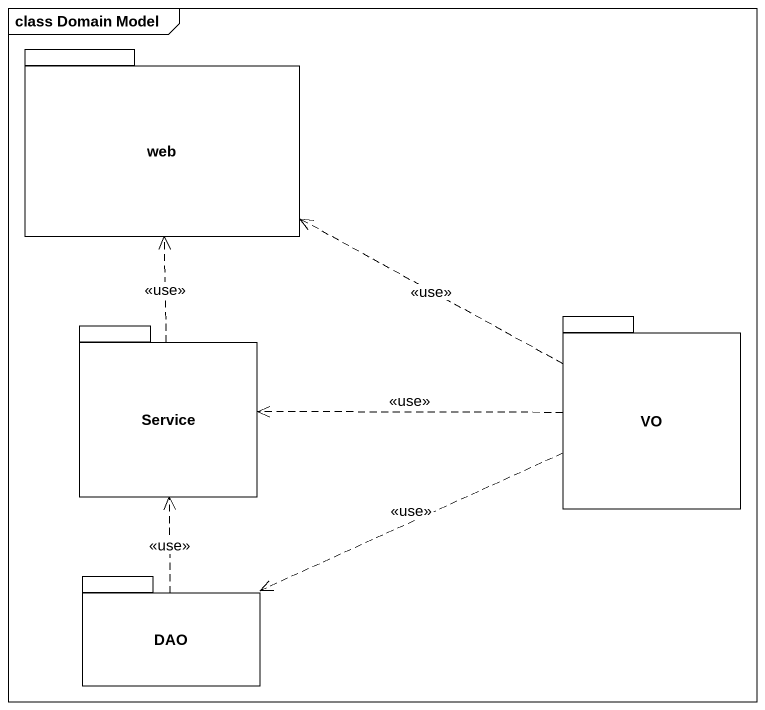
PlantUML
@startuml
mainframe class Domain Model
package web {
}
package Service {
}
package VO {
}
package DAO {
}
Service .up.> web : <<use>>
VO .left.> web : <<use>>
VO .left.> Service : <<use>>
VO .left.> DAO : <<use>>
DAO .up.> Service : <<use>>
@enduml
